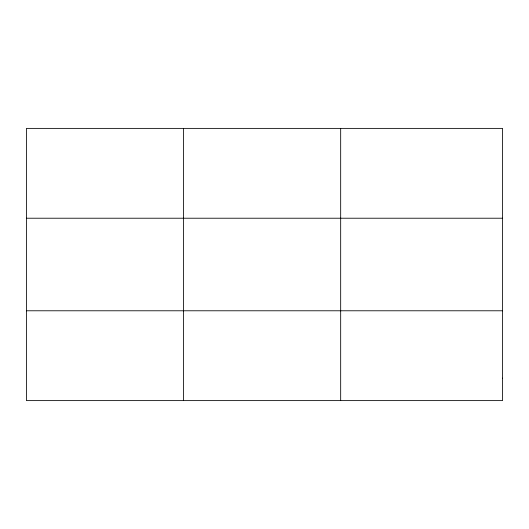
<?xml version="1.0" encoding="UTF-8"?>
<svg xmlns="http://www.w3.org/2000/svg" width="529" height="529" viewBox="0 0 529 529"><rect width="100%" height="100%" fill="white"/><g stroke="black" fill="none" stroke-linecap="round" stroke-linejoin="round"><path stroke-width="0.79" d="M183.563 128.382L183.563 400.618M340.676 128.382L340.676 400.618M26.45 218.219L502.55 218.219M26.45 310.781L502.55 310.781M502.55 378.156L502.55 400.618L26.45 400.618L26.45 128.382L502.55 128.382L502.55 378.156"/></g></svg>
